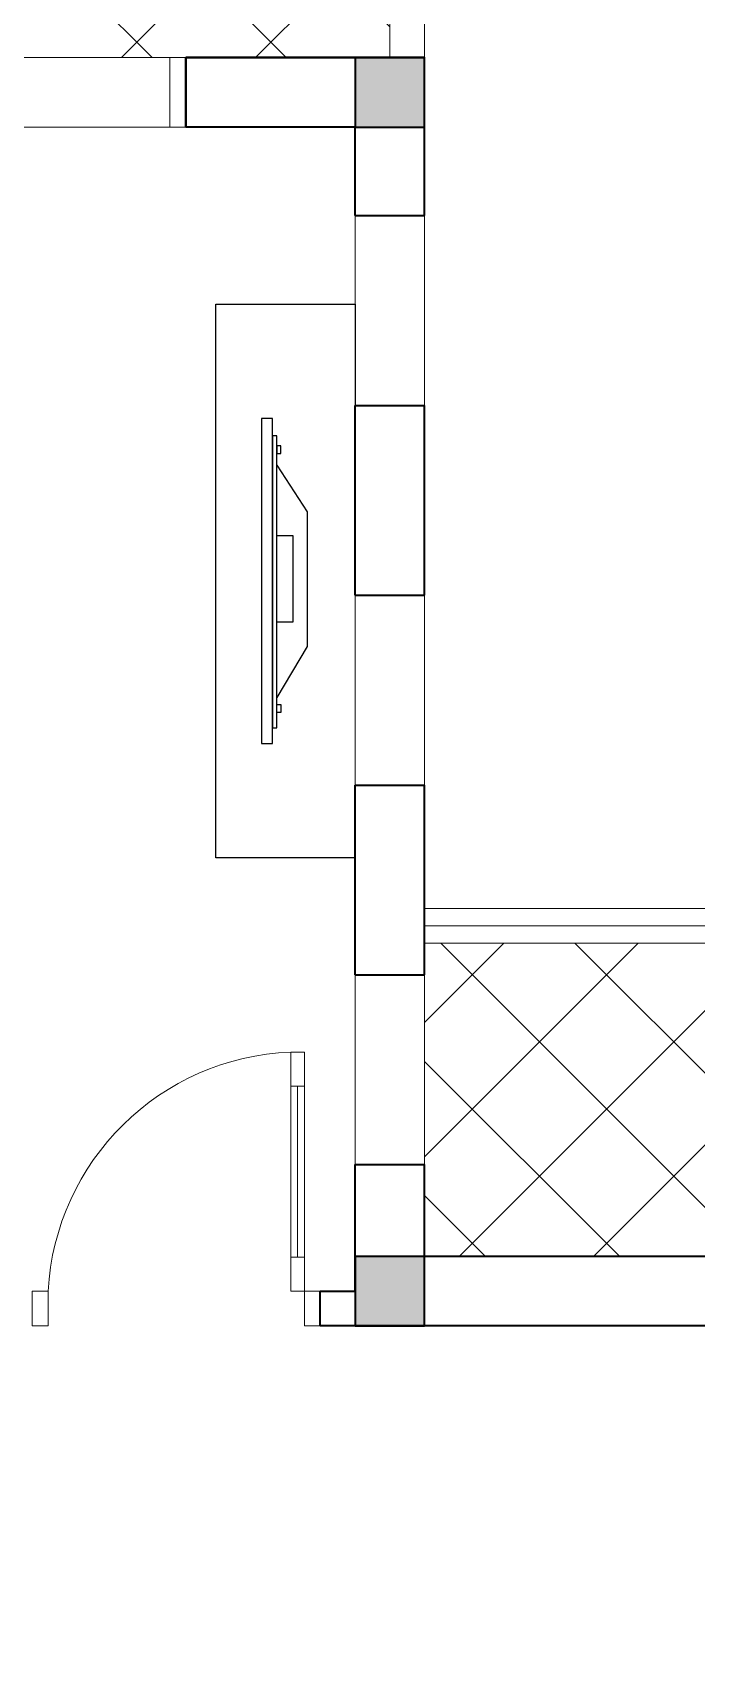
# Model space of a CAD drawing. Header units: millimetres. Extents: x -529782 to -142003, y -492574 to -273331.
# Drawn here: x -455142 to -453042, y -287448 to -282338 of the extents above; entities that cross this region are included whole.
import ezdxf

# ---------------------------------------------------------------- set-up
doc = ezdxf.new("R2010")
doc.units = ezdxf.units.MM
doc.header["$LTSCALE"] = 500
doc.header["$MEASUREMENT"] = 0
doc.linetypes.add('HIDDEN', pattern=[0.375, 0.25, -0.125])
doc.layers.get('0').update_dxf_attribs({"linetype": 'CONTINUOUS', "lineweight": 13})
for name, color, linetype, lineweight in [('1.cat 30', 30, 'CONTINUOUS', 35), ('1.cot', 2, 'CONTINUOUS', 35), ('4.dim 08', 8, 'CONTINUOUS', 13), ('CA.dim 08', 251, 'CONTINUOUS', 13), ('CA.thay 145', 145, 'CONTINUOUS', 18), ('noithat', 15, 'CONTINUOUS', 9)]:
    doc.layers.add(name, color=color, linetype=linetype, lineweight=lineweight)
doc.layers.add('HIDE', color=8, linetype='HIDDEN')
doc.layers.add('NTHT', color=5, linetype='CONTINUOUS')

# ---------------------------------------------------------------- blocks, each defined once
blk = doc.blocks.new('A$C1A9D127A')
at = {"layer": 'noithat', "color": 135, "linetype": 'Continuous'}
for p, q in [((49.99985728343017, 109.9998206971213), (-0.0001427165698260069, 109.9998206971213)), ((-0.0001427165698260069, 109.9998206971213), (-0.0001427165698260069, -0.000179302878677845)), ((49.99985728343017, -0.000179302878677845), (49.99985728343017, 109.9998206971213)), ((-0.0001427165698260069, -0.000179302878677845), (49.99985728343017, -0.000179302878677845))]:
    blk.add_line(p, q, dxfattribs=at)
blk = doc.blocks.new('A$C2BDB356E')
at = {"layer": 'noithat', "color": 135, "linetype": 'Continuous'}
for p, q in [((0.0007344302721321583, 599.9999563574092), (0.0007344302721321583, 699.9999563574092)), ((0.0007344302721321583, 699.9999563574092), (40.00073443027213, 699.9999563574092)), ((40.00073443027213, 699.9999563574092), (40.00073443027213, 599.9999563574092)), ((40.00073443027213, 599.9999563574092), (0.0007344302721321583, 599.9999563574092)), ((0.0007344302721321583, 99.99995635740925), (0.0007344302721321583, -4.364259075373411e-05)), ((40.00073443027213, 99.99995635740925), (0.0007344302721321583, 99.99995635740925)), ((40.00073443027213, -4.364259075373411e-05), (40.00073443027213, 99.99995635740925)), ((0.0007344302721321583, -4.364259075373411e-05), (40.00073443027213, -4.364259075373411e-05))]:
    blk.add_line(p, q, dxfattribs=at)
at = {"layer": 'noithat', "color": 8, "linetype": 'Continuous'}
for p, q in [((0.0007344302721321583, 99.99995635740925), (0.0007344302721321583, 599.9999563574092)), ((20.00073443027213, 599.9999563574092), (20.00073443027213, 99.99995635740925)), ((40.00073443027213, 599.9999563574092), (40.00073443027213, 99.99995635740925))]:
    blk.add_line(p, q, dxfattribs=at)
at = {"layer": 'noithat', "color": 1, "linetype": 'Continuous'}
blk.add_arc((10.18820847296689, 740.3098040898665), 740.9098847954065, 272.306074052381, 356.8812333185894, dxfattribs=at)
blk = doc.blocks.new('LCD')
blk.add_lwpolyline([(-293.9348753131344, -78.38028329071676), (-173.8344623679295, 0), (173.8344623679295, 0), (305.4047792079509, -78.38028329073131)])
for points in [[(-112.6690302749921, -37.38028329072404), (110.8309697250079, -37.38028329072404), (110.8309697250079, -78.38028329072404), (-112.6690302749921, -78.38028329072404)], [(-370.1690302749921, -89.59505676757544), (384.3309697250079, -89.59505676757544), (384.3309697250079, -78.38028329072404), (-370.1690302749921, -78.38028329072404)], [(-344.1690302749921, -78.38028329072404), (-324.1690302749921, -78.38028329072404), (-324.1690302749921, -67.88028329072404), (-344.1690302749921, -67.88028329072404)], [(344.1690302749921, -78.38028329072404), (324.1690302749921, -78.38028329072404), (324.1690302749921, -67.88028329072404), (344.1690302749921, -67.88028329072404)], [(-414.6691140700132, -89.59505676757544), (-414.6691140700132, -118.3803559560329), (424.3031381051987, -118.3803559560329), (424.3031381051987, -89.59505676757544)]]:
    blk.add_lwpolyline(points, close=True)

msp = doc.modelspace()

# ---------------------------------------------------------------- hatches: boundary and pattern name
at = {"layer": '1.cot'}
for points in [[(-453901.9635896764, -282417.5207308844), (-454121.9635896764, -282417.5207308844), (-454121.9635896764, -282637.5207308844), (-453901.9635896764, -282637.5207308844)], [(-453901.9635896762, -286207.5207308845), (-454121.9635896762, -286207.5207308845), (-454121.9635896762, -286427.5207308845), (-453901.9635896762, -286427.5207308845)]]:
    msp.add_hatch(color=256, dxfattribs=at).paths.add_polyline_path(points)
at = {"layer": 'HIDE'}
h = msp.add_hatch(dxfattribs=at)
h.set_pattern_fill('_USER', color=256, scale=300, angle=45, style=0, double=1, pattern_type=0)
h.set_pattern_definition([(45, (-145523.5924993914, 30737.63610605383), (-212.1320343559642, 212.1320343559643), []), (135, (-145523.5924993914, 30737.63610605383), (-212.1320343559643, -212.1320343559642), [])])
h.paths.add_polyline_path([(-454011.9635896764, -281637.5207308844), (-454341.9635896764, -281637.5207308844), (-454341.9635896764, -281527.5207308844), (-457471.9635896764, -281527.5207308843), (-457471.9635896764, -281637.5207308843), (-457801.9635896764, -281637.5207308843), (-457801.9635896763, -282417.5207308844), (-457156.9635896764, -282417.5207308844), (-457106.9635897178, -282417.520730884), (-456556.9635896828, -282417.5207309166), (-456506.9635896829, -282417.5207309166), (-456506.9635896828, -282337.5207309119), (-456506.9635896828, -281937.5207308886), (-456506.9635896828, -281857.5207308839), (-456474.9635892262, -281857.520730884, -0.3867462165818639), (-455906.9635896643, -282417.5207306169, -0.3867462169709407), (-455338.9635893298, -281857.520730884), (-455306.9635896785, -281857.520730884), (-455306.9635896785, -281937.5207308886), (-455306.9635896785, -282337.5207309119), (-455306.9635896785, -282417.5207308844), (-454656.9635896764, -282417.5207308844), (-454011.9635896764, -282417.5207308844)])
h = msp.add_hatch(dxfattribs=at)
h.set_pattern_fill('_USER', color=256, scale=300, angle=45, style=0, double=1, pattern_type=0)
h.set_pattern_definition([(45, (-145523.5924993914, 0), (-212.1320343559642, 212.1320343559643), []), (135, (-145523.5924993914, 0), (-212.1320343559643, -212.1320343559642), [])])
h.paths.add_polyline_path([(-449311.9635896764, -285217.5207308844), (-453901.9635896763, -285217.5207308844), (-453901.9635896764, -285317.5207308844), (-453901.9635896764, -285917.5207308844), (-453901.9635896764, -286207.5207308844), (-452901.9635896764, -286207.5207308844), (-452851.9635897178, -286207.520730884), (-452301.9635896828, -286207.5207309166), (-452251.9635896828, -286207.5207309166), (-452251.9635896828, -286127.5207309119), (-452251.9635896828, -285727.5207308886), (-452251.9635896828, -285647.520730884), (-452219.9635892262, -285647.520730884, -0.3867462165818639), (-451651.9635896643, -286207.5207306169, -0.3867462169709407), (-451083.9635893298, -285647.520730884), (-451051.9635896785, -285647.520730884), (-451051.9635896785, -285727.5207308886), (-451051.9635896785, -286127.5207309119), (-451051.9635896785, -286207.5207309166), (-451001.9635896785, -286207.5207309166), (-450451.9635896764, -286207.520730884), (-450401.9635896764, -286207.520730884), (-449311.9635896764, -286207.5207308843)])

# ---------------------------------------------------------------- linework, layer by layer
at = {"layer": '1.cat 30'}
for p, q in [((-454656.9635896764, -282417.5207308844), (-453901.9635896764, -282417.5207308844)), ((-454656.9635896764, -282417.5207308844), (-454656.9635896764, -282637.5207308844)), ((-454656.9635896764, -282417.5207308844), (-454656.9635896764, -282637.5207308844)), ((-454656.9635896764, -282417.5207308844), (-454656.9635896764, -282637.5207308844)), ((-454656.9635896764, -282637.5207308843), (-454656.9635896764, -282417.520730884)), ((-454121.9635896764, -282917.5207308844), (-453901.9635896764, -282917.5207308844)), ((-454121.9635896764, -283517.5207308844), (-453901.9635896764, -283517.5207308844)), ((-454121.9635896764, -284117.5207308844), (-453901.9635896764, -284117.5207308844)), ((-454121.9635896764, -284717.5207308844), (-453901.9635896764, -284717.5207308844)), ((-454121.9635896764, -285317.5207308844), (-453901.9635896764, -285317.5207308844)), ((-454121.9635896764, -285917.5207308844), (-453901.9635896764, -285917.5207308844)), ((-454231.9635896764, -286317.5207308845), (-454121.9635896764, -286317.5207308844)), ((-454231.9635896764, -286427.5207308844), (-454231.9635896764, -286317.5207308844))]:
    msp.add_line(p, q, dxfattribs=at)
for points in [[(-453901.9635896764, -282417.5207308844), (-454656.9635896764, -282417.5207308844)], [(-453901.9635896764, -282917.5207308844), (-453901.9635896764, -282417.5207308844)], [(-454121.9635896764, -282917.5207308844), (-454121.9635896764, -282637.5207308844), (-454656.9635896764, -282637.5207308844)], [(-454121.9635896764, -284117.5207308844), (-454121.9635896764, -283517.5207308844)], [(-453901.9635896764, -284117.5207308844), (-453901.9635896764, -283517.5207308844)], [(-454121.9635896764, -285317.5207308844), (-454121.9635896764, -284717.5207308844)], [(-453901.9635896764, -285317.5207308844), (-453901.9635896764, -284717.5207308844)], [(-454121.9635896764, -286317.5207308844), (-454121.9635896764, -285917.5207308844)], [(-452901.9635896764, -286207.5207308844), (-453901.9635896764, -286207.5207308844), (-453901.9635896764, -285917.5207308844)], [(-452901.9635896764, -286427.5207308844), (-454231.9635896764, -286427.5207308844)]]:
    msp.add_lwpolyline(points, dxfattribs=at)
at = {"layer": '1.cot'}
for points in [[(-454121.9635896764, -282637.5207308844), (-453901.9635896764, -282637.5207308844), (-453901.9635896764, -282417.5207308844), (-454121.9635896764, -282417.5207308844)], [(-454121.9635896762, -286427.5207308845), (-453901.9635896762, -286427.5207308845), (-453901.9635896762, -286207.5207308845), (-454121.9635896762, -286207.5207308845)]]:
    msp.add_lwpolyline(points, close=True, dxfattribs=at)
at = {"layer": '4.dim 08'}
for p, q in [((-453901.9635896764, -282417.5207308844), (-453901.9635896764, -281417.5207308844)), ((-454011.9635896764, -282417.5207308844), (-454011.9635896764, -281637.5207308844)), ((-454121.9635896764, -282917.5207308844), (-454121.9635896764, -283517.5207308844)), ((-453901.9635896764, -282917.5207308844), (-453901.9635896764, -283517.5207308844)), ((-454121.9635896764, -284117.5207308844), (-454121.9635896764, -284717.5207308844)), ((-453901.9635896764, -284117.5207308844), (-453901.9635896764, -284717.5207308844)), ((-453901.9635896764, -285107.5207308844), (-448201.9635896764, -285107.5207308844)), ((-454121.9635896764, -285317.5207308844), (-454121.9635896764, -285917.5207308844)), ((-453901.9635896764, -285317.5207308844), (-453901.9635896764, -285917.5207308844))]:
    msp.add_line(p, q, dxfattribs=at)
for points in [[(-453901.9635896764, -285107.5207308844), (-448201.9635896764, -285107.5207308844)], [(-453901.9635896764, -285162.5207308844), (-448256.9635896764, -285162.5207308844), (-448256.9635896763, -289027.5207308843)], [(-453901.9635896764, -285217.5207308844), (-449311.9635896764, -285217.5207308844)]]:
    msp.add_lwpolyline(points, dxfattribs=at)
at = {"layer": 'CA.dim 08'}
for p, q in [((-457156.9635896764, -282417.5207308844), (-454656.9635896764, -282417.5207308844)), ((-455256.9635896785, -282417.5207309166), (-454706.9635896764, -282417.520730884)), ((-454656.9635896764, -282637.5207308843), (-457156.9635896764, -282637.5207308843))]:
    msp.add_line(p, q, dxfattribs=at)
at = {"layer": 'CA.thay 145'}
msp.add_lwpolyline([(-454706.9635896764, -282417.520730884), (-454656.9635896764, -282417.520730884), (-454656.9635896764, -282637.5207308843), (-454706.9635896764, -282637.5207308843)], close=True, dxfattribs=at)
at = {"layer": 'NTHT'}
msp.add_lwpolyline([(-454121.9635896764, -284717.5207308844), (-454121.9635896764, -284947.5207308845), (-454561.9635896764, -284947.5207308845), (-454561.9635896764, -283197.5207308621), (-454121.9635896764, -283197.5207308621), (-454121.9635896764, -284117.5207308844)], dxfattribs=at)

# ---------------------------------------------------------------- block references
at = {"layer": 'noithat', "xscale": 1.07999999995809, "yscale": 1.07999999995809, "zscale": 1.08, "rotation": 180}
msp.add_blockref('A$C2BDB356E', (-454281.9627964917, -285561.5207780184), dxfattribs=at)
at = {"layer": 'noithat', "rotation": 180}
for p in [(-455091.9637323929, -286317.5209101873), (-454231.9637323929, -286317.5209101873)]:
    msp.add_blockref('A$C1A9D127A', p, dxfattribs=at)
at = {"layer": 'NTHT', "xscale": 1.223999999929219, "yscale": 1.223999999929219, "zscale": 1.224, "rotation": 270}
msp.add_blockref('LCD', (-454273.0078796812, -284066.6247081641), dxfattribs=at)

doc.saveas('drawing.dxf')
